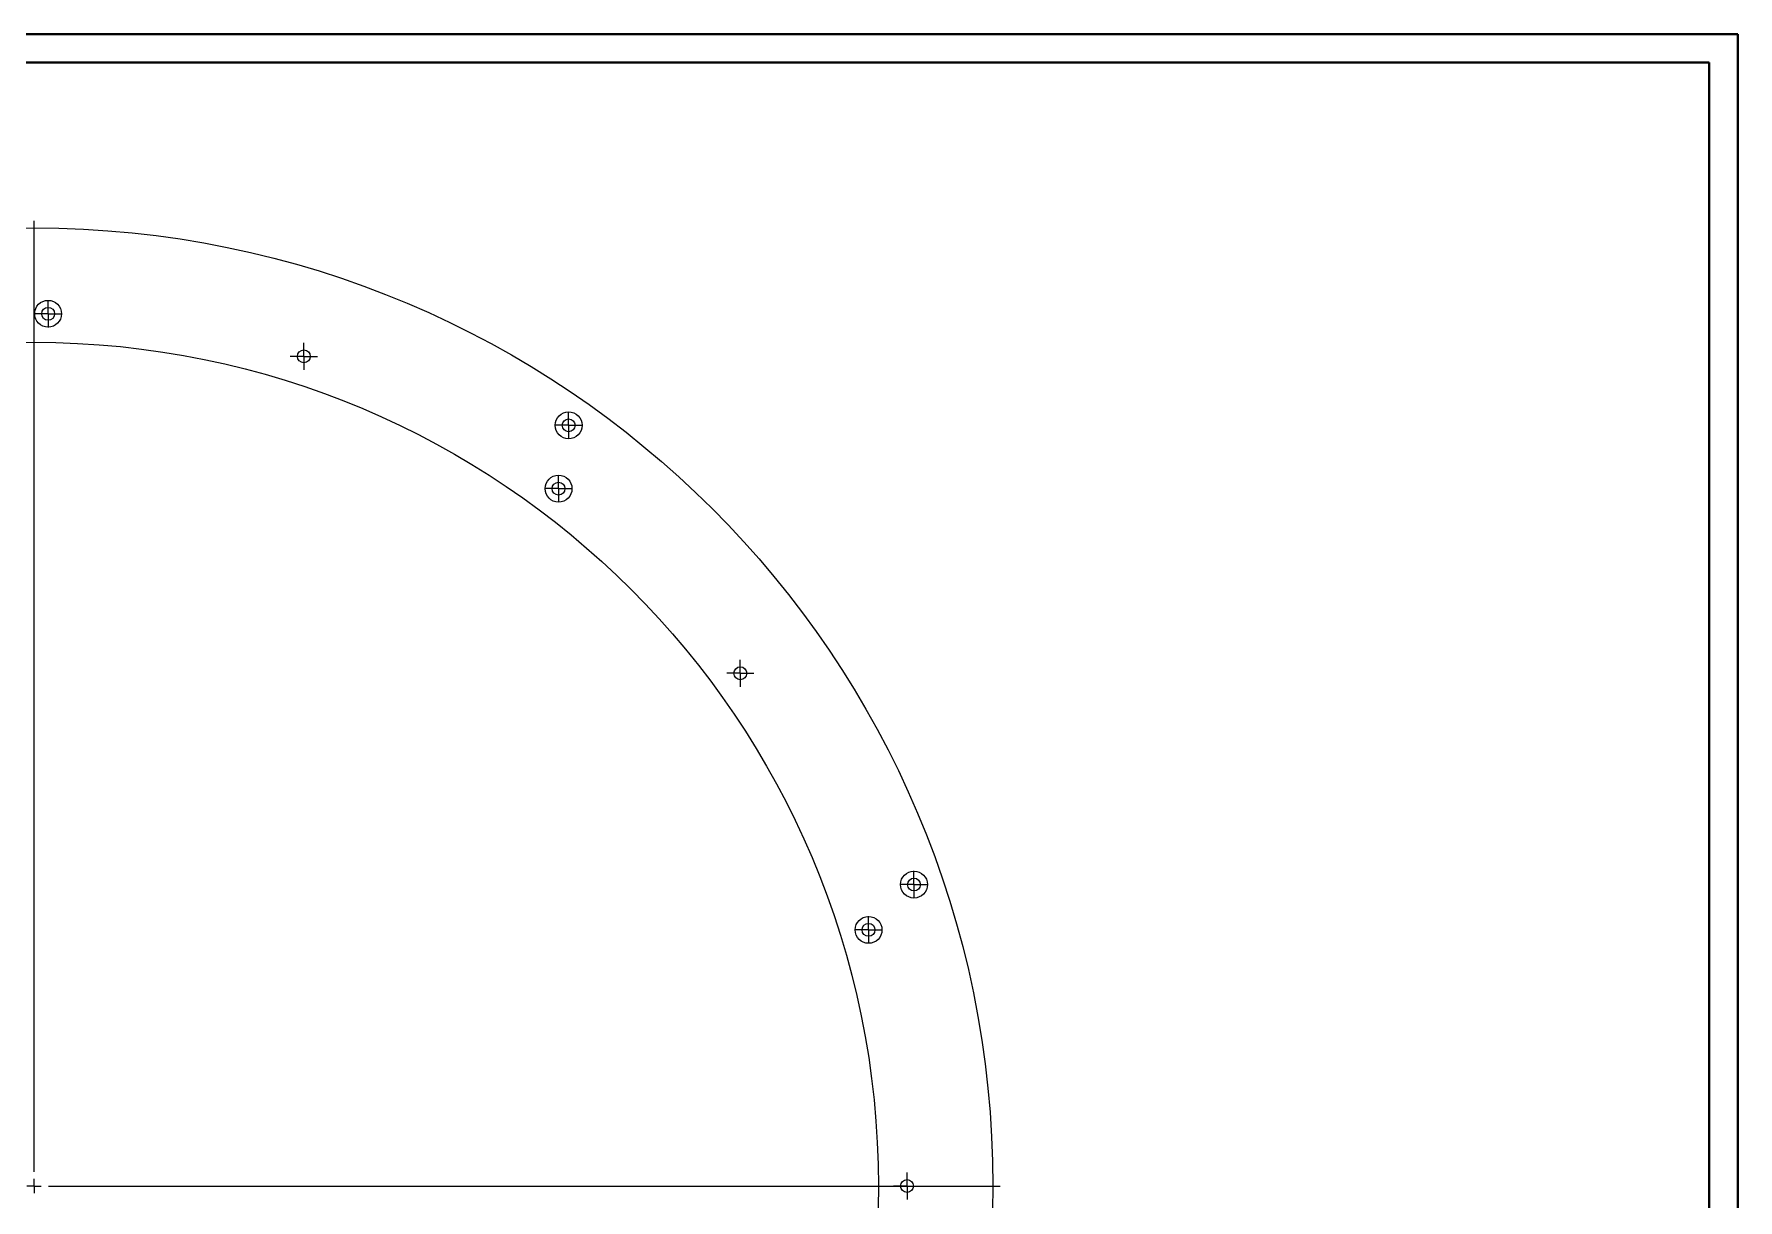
# Paper-space layout '5mm Wood Spacer Ring' of a CAD drawing. Header units: millimetres. Extents: x 0 to 1189, y 0 to 841.
# Drawn here: x 594 to 1189, y 434 to 841 of the extents above; entities that cross this region are included whole.
import ezdxf

# ---------------------------------------------------------------- set-up
doc = ezdxf.new("R2010")
doc.units = ezdxf.units.MM

# ---------------------------------------------------------------- blocks, each defined once
blk = doc.blocks.new('SW_CENTERMARKSYMBOL_98')
at = {"color": 0, "linetype": 'Continuous', "lineweight": 0}
for p, q in [((0, 5), (0, 337.5)), ((0, 0), (-2.5, 0)), ((0, 0), (0, 2.5)), ((0, 0), (0, -2.5)), ((0, 0), (2.5, 0)), ((5, 0), (337.5, 0))]:
    blk.add_line(p, q, dxfattribs=at)
blk = doc.blocks.new('SW_CENTERMARKSYMBOL_99')
at = {"color": 0, "linetype": 'Continuous', "lineweight": 0}
for p, q in [((-2.5, 0), (-4.75, 0)), ((0, 0), (-2.5, 0)), ((0, 2.5), (0, 4.75)), ((0, 0), (0, 2.5)), ((0, 0), (0, -2.5)), ((0, 0), (2.5, 0)), ((2.5, 0), (4.75, 0)), ((0, -2.5), (0, -4.75))]:
    blk.add_line(p, q, dxfattribs=at)
blk = doc.blocks.new('SW_CENTERMARKSYMBOL_100')
at = {"color": 0, "linetype": 'Continuous', "lineweight": 0}
for p, q in [((-2.5, 0), (-4.75, 0)), ((0, 0), (-2.5, 0)), ((0, 2.5), (0, 4.75)), ((0, 0), (0, 2.5)), ((0, 0), (0, -2.5)), ((0, 0), (2.5, 0)), ((2.5, 0), (4.75, 0)), ((0, -2.5), (0, -4.75))]:
    blk.add_line(p, q, dxfattribs=at)
blk = doc.blocks.new('SW_CENTERMARKSYMBOL_108')
at = {"color": 0, "linetype": 'Continuous', "lineweight": 0}
for p, q in [((-2.5, 0), (-4.75, 0)), ((0, 0), (-2.5, 0)), ((0, 2.5), (0, 4.75)), ((0, 0), (0, 2.5)), ((0, 0), (0, -2.5)), ((0, 0), (2.5, 0)), ((2.5, 0), (4.75, 0)), ((0, -2.5), (0, -4.75))]:
    blk.add_line(p, q, dxfattribs=at)
blk = doc.blocks.new('SW_CENTERMARKSYMBOL_113')
at = {"color": 0, "linetype": 'Continuous', "lineweight": 0}
for p, q in [((-2.5, 0), (-4.75, 0)), ((0, 0), (-2.5, 0)), ((0, 2.5), (0, 4.75)), ((0, 0), (0, 2.5)), ((0, 0), (0, -2.5)), ((0, 0), (2.5, 0)), ((2.5, 0), (4.75, 0)), ((0, -2.5), (0, -4.75))]:
    blk.add_line(p, q, dxfattribs=at)
blk = doc.blocks.new('SW_CENTERMARKSYMBOL_114')
at = {"color": 0, "linetype": 'Continuous', "lineweight": 0}
for p, q in [((-2.5, 0), (-4.75, 0)), ((0, 0), (-2.5, 0)), ((0, 2.5), (0, 4.75)), ((0, 0), (0, 2.5)), ((0, 0), (0, -2.5)), ((0, 0), (2.5, 0)), ((2.5, 0), (4.75, 0)), ((0, -2.5), (0, -4.75))]:
    blk.add_line(p, q, dxfattribs=at)
blk = doc.blocks.new('SW_CENTERMARKSYMBOL_115')
at = {"color": 0, "linetype": 'Continuous', "lineweight": 0}
for p, q in [((-2.5, 0), (-4.75, 0)), ((0, 0), (-2.5, 0)), ((0, 2.5), (0, 4.75)), ((0, 0), (0, 2.5)), ((0, 0), (0, -2.5)), ((0, 0), (2.5, 0)), ((2.5, 0), (4.75, 0)), ((0, -2.5), (0, -4.75))]:
    blk.add_line(p, q, dxfattribs=at)
blk = doc.blocks.new('SW_CENTERMARKSYMBOL_123')
at = {"color": 0, "linetype": 'Continuous', "lineweight": 0}
for p, q in [((-2.5, 0), (-4.75, 0)), ((0, 0), (-2.5, 0)), ((0, 2.5), (0, 4.75)), ((0, 0), (0, 2.5)), ((0, 0), (0, -2.5)), ((0, 0), (2.5, 0)), ((2.5, 0), (4.75, 0)), ((0, -2.5), (0, -4.75))]:
    blk.add_line(p, q, dxfattribs=at)
blk = doc.blocks.new('SW_CENTERMARKSYMBOL_124')
at = {"color": 0, "linetype": 'Continuous', "lineweight": 0}
for p, q in [((-2.5, 0), (-4.75, 0)), ((0, 0), (-2.5, 0)), ((0, 2.5), (0, 4.75)), ((0, 0), (0, 2.5)), ((0, 0), (0, -2.5)), ((0, 0), (2.5, 0)), ((2.5, 0), (4.75, 0)), ((0, -2.5), (0, -4.75))]:
    blk.add_line(p, q, dxfattribs=at)

psp = doc.layouts.new('5mm Wood Spacer Ring')

# ---------------------------------------------------------------- linework, layer by layer
at = {"color": 7, "linetype": 'Continuous', "lineweight": 40}
for p, q in [((0.08, 841.21), (1189.08, 841.21)), ((1189.08, 0.21), (1189.08, 841.21)), ((25.08, 831.21), (1179.08, 831.21)), ((1179.08, 10.21), (1179.08, 831.21))]:
    psp.add_line(p, q, dxfattribs=at)
at = {"color": 7, "linetype": 'Continuous', "lineweight": 15}
for centre, radius in [((593.78, 438.44), 335), ((598.69, 743.4), 4.7), ((598.69, 743.4), 2.25), ((593.78, 438.44), 295), ((688.03, 728.51), 2.25), ((780.54, 704.42), 4.7), ((780.54, 704.42), 2.25), ((777.01, 682.27), 4.7), ((777.01, 682.27), 2.25), ((840.53, 617.72), 2.25), ((901.21, 543.84), 4.7), ((901.21, 543.84), 2.25), ((885.33, 528), 4.7), ((885.33, 528), 2.25), ((898.78, 438.44), 2.25)]:
    psp.add_circle(centre, radius, dxfattribs=at)

# ---------------------------------------------------------------- block references
at = {"color": 7, "linetype": 'Continuous', "lineweight": 0}
for name, p in [('SW_CENTERMARKSYMBOL_98', (593.78, 438.44)), ('SW_CENTERMARKSYMBOL_115', (598.69, 743.4)), ('SW_CENTERMARKSYMBOL_108', (688.03, 728.51)), ('SW_CENTERMARKSYMBOL_124', (780.54, 704.42)), ('SW_CENTERMARKSYMBOL_114', (777.01, 682.27)), ('SW_CENTERMARKSYMBOL_99', (840.53, 617.72)), ('SW_CENTERMARKSYMBOL_123', (901.21, 543.84)), ('SW_CENTERMARKSYMBOL_113', (885.33, 528)), ('SW_CENTERMARKSYMBOL_100', (898.78, 438.44))]:
    psp.add_blockref(name, p, dxfattribs=at)

doc.saveas('drawing.dxf')
